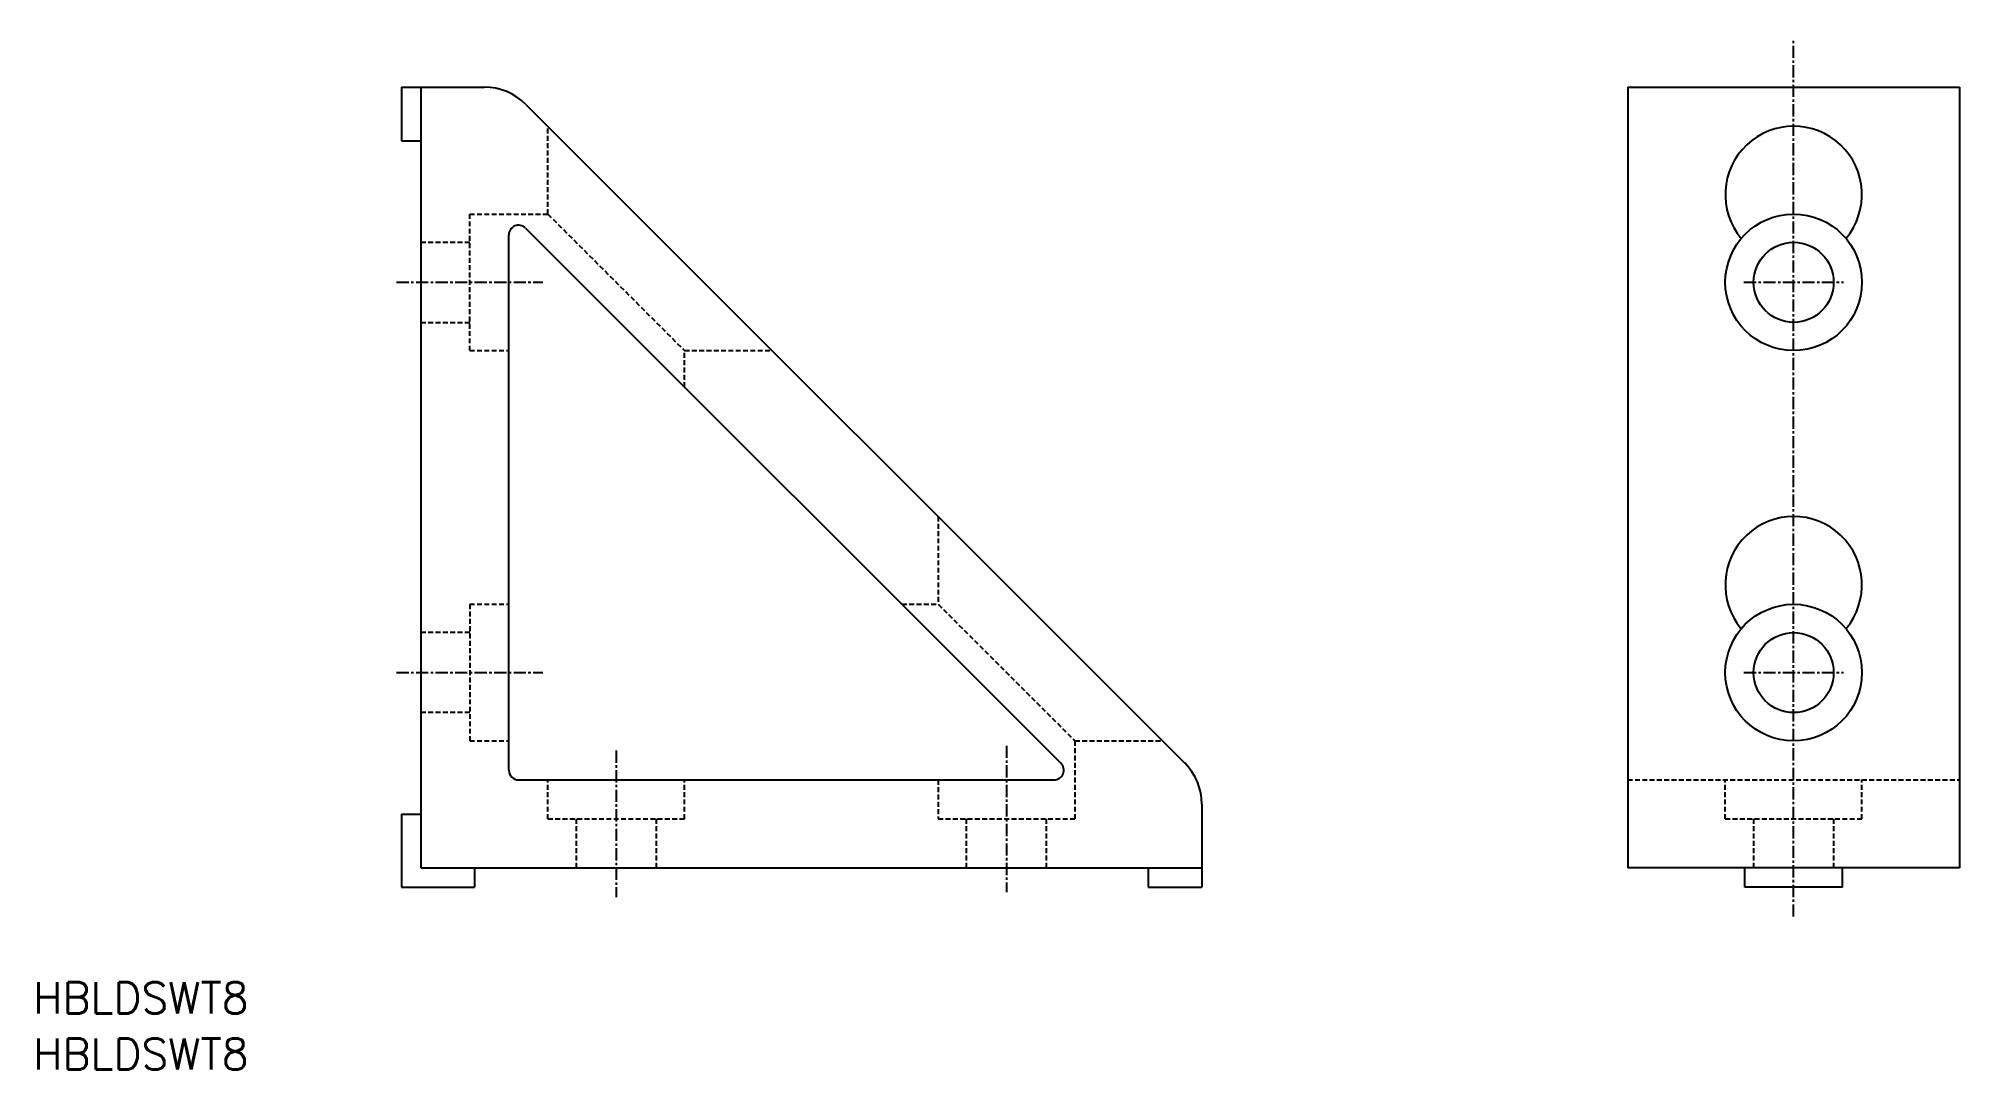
# Model space of a CAD drawing. Extents: x -39 to 158, y -21 to 85.
import ezdxf

# ---------------------------------------------------------------- set-up
doc = ezdxf.new("R2010")
doc.units = 0
doc.linetypes.add('CENTER', pattern=[2, 1.25, -0.25, 0.25, -0.25])
doc.linetypes.add('DASHED', pattern=[0.75, 0.5, -0.25])
doc.layers.get('0').update_dxf_attribs({"linetype": 'CONTINUOUS'})
doc.layers.add('CENTER', color=1, linetype='CENTER')
doc.styles.get("Standard").update_dxf_attribs({"font": 'txt.shx', "bigfont": 'bigfont.shx'})

msp = doc.modelspace()

# ---------------------------------------------------------------- linework, layer by layer
at = {"color": 7, "linetype": 'CONTINUOUS'}
for p, q in [((-2, 80), (6.51, 80)), ((-2, 80), (-2, 74.5)), ((0, 80), (0, 0)), ((123.63, 80), (157.63, 80)), ((123.63, 80), (123.63, 0)), ((157.63, 80), (157.63, 0)), ((10.76, 78.24), (78.24, 10.76)), ((-2, 74.5), (0, 74.5)), ((10.71, 65.56), (65.56, 10.71)), ((9, 10), (9, 64.86)), ((10, 9), (64.86, 9)), ((80, 6.51), (80, -2)), ((-2, 5.5), (-2, -2)), ((-2, 5.5), (0, 5.5)), ((0, 0), (80, 0)), ((5.5, 0), (5.5, -2)), ((74.5, 0), (74.5, -2)), ((157.63, 0), (123.63, 0)), ((135.63, -2), (135.63, 0)), ((145.63, -2), (145.63, 0)), ((-2, -2), (5.5, -2)), ((74.5, -2), (80, -2)), ((145.63, -2), (135.63, -2))]:
    msp.add_line(p, q, dxfattribs=at)
at = {"color": 3, "linetype": 'DASHED'}
for p, q in [((13, 67), (13, 76)), ((5, 67), (13, 67)), ((5, 53), (5, 67)), ((13, 67), (27, 53)), ((0, 64.1), (5, 64.1)), ((0, 55.9), (5, 55.9)), ((5, 53), (9, 53)), ((27, 53), (36, 53)), ((27, 49.27), (27, 53)), ((53, 36), (53, 27)), ((5, 27), (9, 27)), ((5, 27), (5, 13)), ((49.27, 27), (53, 27)), ((53, 27), (67, 13)), ((5, 24.1), (0, 24.1)), ((5, 15.9), (0, 15.9)), ((5, 13), (9, 13)), ((67, 13), (76, 13)), ((67, 13), (67, 5)), ((13, 5), (13, 9)), ((27, 5), (27, 9)), ((53, 9), (53, 5)), ((123.63, 9), (157.63, 9)), ((133.63, 5), (133.63, 9)), ((147.63, 5), (147.63, 9)), ((13, 5), (27, 5)), ((15.9, 5), (15.9, 0)), ((24.1, 5), (24.1, 0)), ((53, 5), (67, 5)), ((55.9, 0), (55.9, 5)), ((64.1, 0), (64.1, 5)), ((133.63, 5), (147.63, 5)), ((136.53, 5), (136.53, 0)), ((144.73, 5), (144.73, 0))]:
    msp.add_line(p, q, dxfattribs=at)
at = {"color": 7, "linetype": 'CONTINUOUS'}
for centre, radius in [((140.63, 60), 7), ((140.63, 60), 4.1), ((140.63, 20), 7), ((140.63, 20), 4.1)]:
    msp.add_circle(centre, radius, dxfattribs=at)
for centre, radius, start, end in [((6.51, 74), 6, 45, 90), ((140.63, 69), 7, 319.9948, 220.0052), ((10, 64.86), 1, 45, 180), ((140.63, 29), 7, 319.9948, 220.0052), ((10, 10), 1, 180, 270), ((64.86, 10), 1, 270, 45), ((74, 6.51), 6, 360, 45)]:
    msp.add_arc(centre, radius, start, end, dxfattribs=at)
at = {"layer": 'CENTER', "color": 1, "linetype": 'CENTER'}
for p, q in [((140.63, -5), (140.63, 85)), ((-2.5, 60), (12.5, 60)), ((135.53, 60), (145.73, 60)), ((-2.5, 20), (12.5, 20)), ((135.53, 20), (145.73, 20)), ((20, 12), (20, -3)), ((60, 12.5), (60, -2.5))]:
    msp.add_line(p, q, dxfattribs=at)

# ---------------------------------------------------------------- texts
at = {"color": 7, "linetype": 'CONTINUOUS'}
for p in [(-39.74, -14.93), (-39.74, -20.69)]:
    msp.add_text('HBLDSWT8', height=3.2, dxfattribs=at).set_placement(p)

doc.saveas('drawing.dxf')
